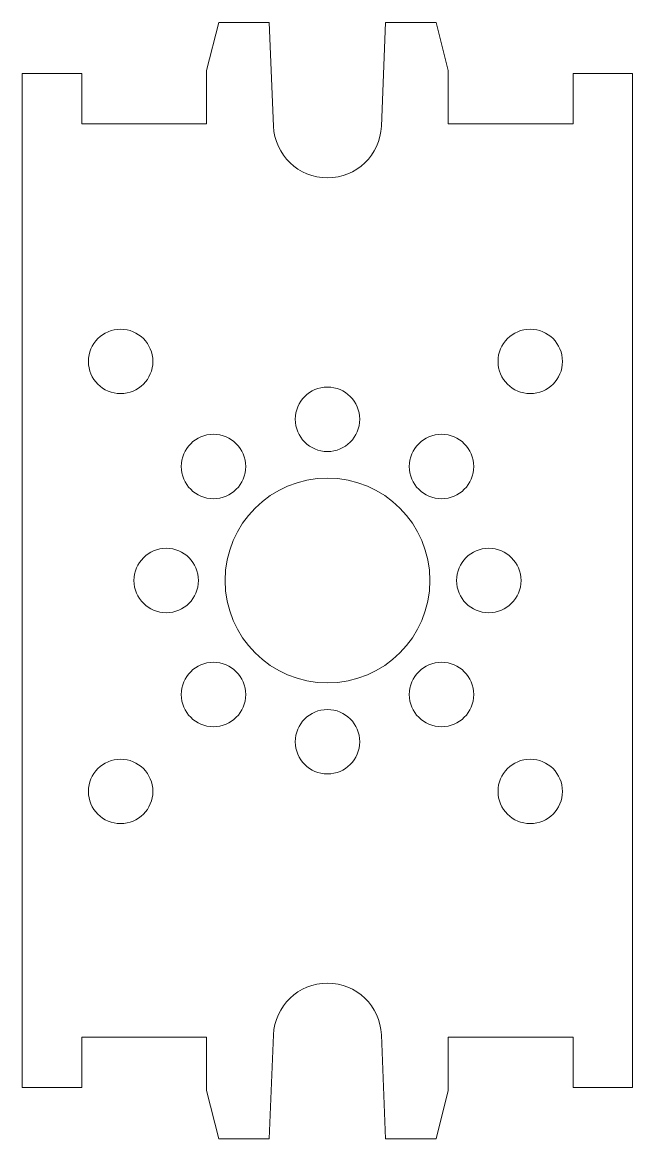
# Model space of a CAD drawing. Header units: inches. Extents: x 1.09 to 2.58, y -2.09 to 0.64.
import ezdxf

# ---------------------------------------------------------------- set-up
doc = ezdxf.new("R2010")
doc.units = ezdxf.units.IN
doc.header["$MEASUREMENT"] = 0

msp = doc.modelspace()

# ---------------------------------------------------------------- linework, layer by layer
at = {"color": 7, "linetype": 'Continuous', "lineweight": 15}
for p, q in [((1.5385, 0.5171), (1.5685, 0.6351)), ((1.5685, 0.6351), (1.6915, 0.6351)), ((1.6915, 0.6351), (1.7018, 0.3818)), ((1.9653, 0.3818), (1.9755, 0.6351)), ((1.9755, 0.6351), (2.0985, 0.6351)), ((2.0985, 0.6351), (2.1285, 0.5171)), ((1.0885, 0.5101), (1.2335, 0.5101)), ((1.0885, -1.9659), (1.0885, 0.5101)), ((1.2335, 0.5101), (1.2335, 0.3871)), ((1.5385, 0.3871), (1.5385, 0.5171)), ((2.1285, 0.5171), (2.1285, 0.3871)), ((2.4335, 0.5101), (2.5785, 0.5101)), ((2.4335, 0.3871), (2.4335, 0.5101)), ((2.5785, 0.5101), (2.5785, -1.9659)), ((1.2335, 0.3871), (1.5385, 0.3871)), ((2.1285, 0.3871), (2.4335, 0.3871)), ((1.2335, -1.8429), (1.2335, -1.9659)), ((1.5385, -1.8429), (1.2335, -1.8429)), ((1.5385, -1.9729), (1.5385, -1.8429)), ((1.7018, -1.8376), (1.6915, -2.0909)), ((1.9755, -2.0909), (1.9653, -1.8376)), ((2.1285, -1.8429), (2.1285, -1.9729)), ((2.4335, -1.8429), (2.1285, -1.8429)), ((2.4335, -1.9659), (2.4335, -1.8429)), ((1.2335, -1.9659), (1.0885, -1.9659)), ((1.5685, -2.0909), (1.5385, -1.9729)), ((2.1285, -1.9729), (2.0985, -2.0909)), ((2.5785, -1.9659), (2.4335, -1.9659)), ((1.6915, -2.0909), (1.5685, -2.0909)), ((2.0985, -2.0909), (1.9755, -2.0909))]:
    msp.add_line(p, q, dxfattribs=at)
for centre, radius in [((1.3285, -0.1929), 0.0787), ((2.3285, -0.1929), 0.0787), ((1.8335, -0.3342), 0.0787), ((1.5552, -0.4495), 0.0787), ((2.1119, -0.4495), 0.0787), ((1.8335, -0.7279), 0.25), ((1.4398, -0.7279), 0.0787), ((2.2273, -0.7279), 0.0787), ((1.5552, -1.0063), 0.0787), ((2.1119, -1.0063), 0.0787), ((1.8335, -1.1216), 0.0787), ((1.3285, -1.2429), 0.0787), ((2.3285, -1.2429), 0.0787)]:
    msp.add_circle(centre, radius, dxfattribs=at)
for centre, start, end in [((1.8335, 0.3871), 182.3091, 357.6909), ((1.8335, -1.8429), 2.3091, 177.6909)]:
    msp.add_arc(centre, 0.1319, start, end, dxfattribs=at)

doc.saveas('drawing.dxf')
